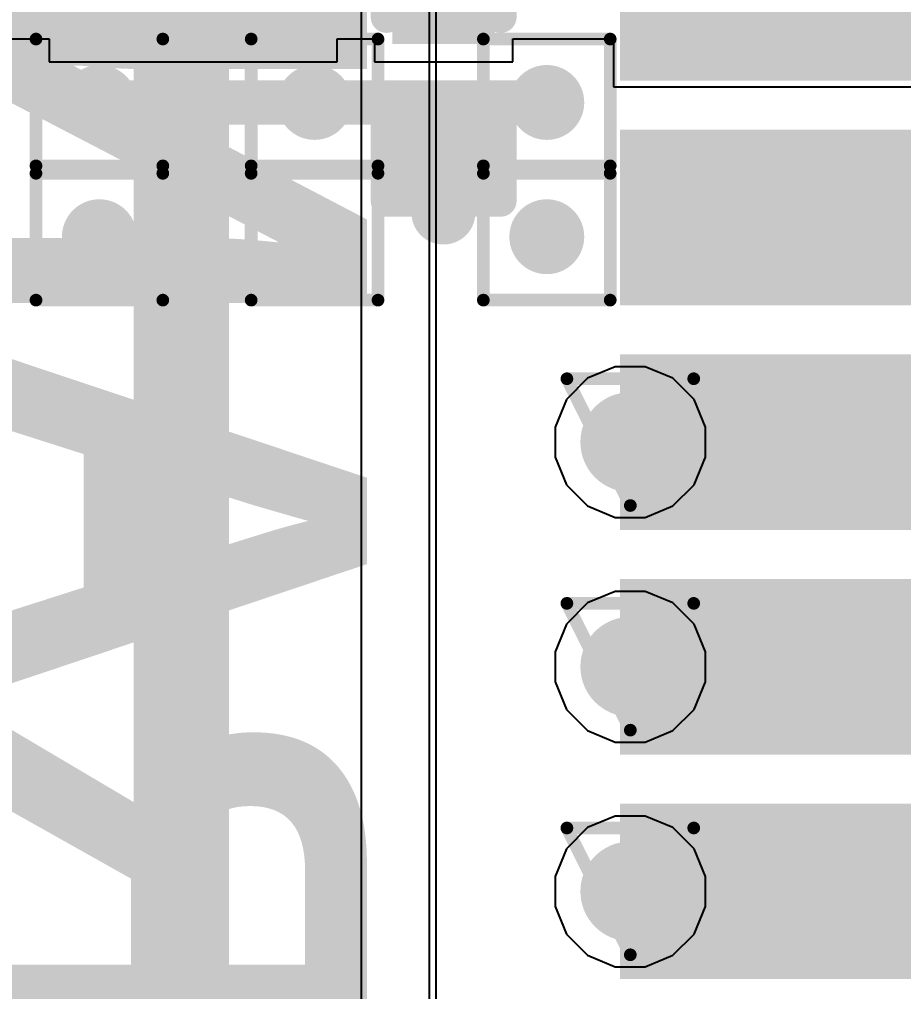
# Model space of a CAD drawing. Header units: inches. Extents: x -6 to 284, y -12 to 154.
# Drawn here: x 16.292 to 19.832, y 12.894 to 16.789 of the extents above; entities that cross this region are included whole.
import ezdxf

# ---------------------------------------------------------------- set-up
doc = ezdxf.new("R2010")
doc.units = ezdxf.units.IN
for name, color, linetype in [('Bottom Layer', 5, 'Continuous'), ('Bottom Overlay', 54, 'Continuous'), ('Drill Drawing', 1, 'Continuous'), ('GND-1', 16, 'Continuous'), ('GND-2', 90, 'Continuous'), ('GND-3', 216, 'Continuous'), ('GND-4', 54, 'Continuous'), ('PWR-1', 156, 'Continuous'), ('PWR-2', 130, 'Continuous'), ('Signal L1', 76, 'Continuous'), ('Signal L2', 6, 'Continuous'), ('Top Layer', 1, 'Continuous'), ('Top Overlay', 2, 'Continuous'), ('Top Paste', 8, 'Continuous'), ('Top Solder', 216, 'Continuous'), ('Via Holes', 16, 'Continuous')]:
    doc.layers.add(name, color=color, linetype=linetype)
doc.styles.add('Bauhaus 93_Bold', font='', dxfattribs={"height": 0.2})
doc.styles.get('Bauhaus 93_Bold').set_extended_font_data('Bauhaus 93', bold=True)

# ---------------------------------------------------------------- blocks, each defined once
blk = doc.blocks.new('AP6275S__125')
at = {"layer": 'Top Layer'}
for points in [[(-7.7475, 3.85), (-6.6225, 3.85), (-6.6225, 3.35), (-7.7475, 3.35)], [(-7.7475, 2.95), (-6.6225, 2.95), (-6.6225, 2.45), (-7.7475, 2.45)], [(-7.7475, 2.05), (-6.6225, 2.05), (-6.6225, 1.55), (-7.7475, 1.55)], [(-7.7475, 1.15), (-6.6225, 1.15), (-6.6225, 0.65), (-7.7475, 0.65)], [(-7.7475, 0.25), (-6.6225, 0.25), (-6.6225, -0.25), (-7.7475, -0.25)]]:
    blk.add_hatch(color=1, dxfattribs=at).paths.add_polyline_path(points)
at = {"layer": 'Top Paste'}
for points in [[(-7.7475, 3.85), (-6.6225, 3.85), (-6.6225, 3.35), (-7.7475, 3.35)], [(-7.7475, 2.95), (-6.6225, 2.95), (-6.6225, 2.45), (-7.7475, 2.45)], [(-7.7475, 2.05), (-6.6225, 2.05), (-6.6225, 1.55), (-7.7475, 1.55)], [(-7.7475, 1.15), (-6.6225, 1.15), (-6.6225, 0.65), (-7.7475, 0.65)], [(-7.7475, 0.25), (-6.6225, 0.25), (-6.6225, -0.25), (-7.7475, -0.25)]]:
    blk.add_hatch(color=8, dxfattribs=at).paths.add_polyline_path(points)
at = {"layer": 'Top Solder'}
for points in [[(-7.8491, 3.9516), (-6.5209, 3.9516), (-6.5209, 3.2484), (-7.8491, 3.2484)], [(-7.8491, 3.0516), (-6.5209, 3.0516), (-6.5209, 2.3484), (-7.8491, 2.3484)], [(-7.8491, 2.1516), (-6.5209, 2.1516), (-6.5209, 1.4484), (-7.8491, 1.4484)], [(-7.8491, 1.2516), (-6.5209, 1.2516), (-6.5209, 0.5484), (-7.8491, 0.5484)], [(-7.8491, 0.3516), (-6.5209, 0.3516), (-6.5209, -0.3516), (-7.8491, -0.3516)]]:
    blk.add_hatch(color=216, dxfattribs=at).paths.add_polyline_path(points)
blk = doc.blocks.new('C___0201_332')
at = {"layer": 'Top Layer'}
for points in [[(-0.45, 0.15), (-0.15, 0.15), (-0.15, -0.15), (-0.45, -0.15)], [(0.15, 0.15), (0.45, 0.15), (0.45, -0.15), (0.15, -0.15)]]:
    blk.add_hatch(color=1, dxfattribs=at).paths.add_polyline_path(points)
at = {"layer": 'Top Paste'}
for points in [[(-0.45, 0.15), (-0.15, 0.15), (-0.15, -0.15), (-0.45, -0.15)], [(0.15, 0.15), (0.45, 0.15), (0.45, -0.15), (0.15, -0.15)]]:
    blk.add_hatch(color=8, dxfattribs=at).paths.add_polyline_path(points)
at = {"layer": 'Top Solder'}
for points in [[(-0.505, 0.205), (-0.095, 0.205), (-0.095, -0.205), (-0.505, -0.205)], [(0.095, 0.205), (0.505, 0.205), (0.505, -0.205), (0.095, -0.205)]]:
    blk.add_hatch(color=216, dxfattribs=at).paths.add_polyline_path(points)
at = {"layer": 'Top Overlay'}
for points in [[(-0.5334, 0.2286, 0.127, 0.127, 0), (-0.5334, -0.2286, 0.127, 0.127, 0)], [(-0.5334, 0.2286, 0.127, 0.127, 0), (-0.2032, 0.2286, 0.127, 0.127, 0)], [(0.2032, 0.2286, 0.127, 0.127, 0), (0.5334, 0.2286, 0.127, 0.127, 0)], [(0.5334, 0.2286, 0.127, 0.127, 0), (0.5334, -0.2286, 0.127, 0.127, 0)], [(-0.5334, -0.2286, 0.127, 0.127, 0), (-0.2032, -0.2286, 0.127, 0.127, 0)], [(0.2032, -0.2286, 0.127, 0.127, 0), (0.5334, -0.2286, 0.127, 0.127, 0)]]:
    blk.add_lwpolyline(points, format="xyseb", dxfattribs=at)
for points in [[(-0.5651, 0.2286, 0.0635, 0.0635, 1), (-0.5016, 0.2286, 0.0635, 0.0635, 1)], [(-0.5651, 0.2286, 0.0635, 0.0635, 1), (-0.5016, 0.2286, 0.0635, 0.0635, 1)], [(-0.2349, 0.2286, 0.0635, 0.0635, 1), (-0.1714, 0.2286, 0.0635, 0.0635, 1)], [(0.1714, 0.2286, 0.0635, 0.0635, 1), (0.2349, 0.2286, 0.0635, 0.0635, 1)], [(0.5016, 0.2286, 0.0635, 0.0635, 1), (0.5651, 0.2286, 0.0635, 0.0635, 1)], [(0.5016, 0.2286, 0.0635, 0.0635, 1), (0.5651, 0.2286, 0.0635, 0.0635, 1)], [(-0.5651, -0.2286, 0.0635, 0.0635, 1), (-0.5016, -0.2286, 0.0635, 0.0635, 1)], [(-0.5651, -0.2286, 0.0635, 0.0635, 1), (-0.5016, -0.2286, 0.0635, 0.0635, 1)], [(-0.2349, -0.2286, 0.0635, 0.0635, 1), (-0.1714, -0.2286, 0.0635, 0.0635, 1)], [(0.1714, -0.2286, 0.0635, 0.0635, 1), (0.2349, -0.2286, 0.0635, 0.0635, 1)], [(0.5016, -0.2286, 0.0635, 0.0635, 1), (0.5651, -0.2286, 0.0635, 0.0635, 1)], [(0.5016, -0.2286, 0.0635, 0.0635, 1), (0.5651, -0.2286, 0.0635, 0.0635, 1)]]:
    blk.add_lwpolyline(points, format="xyseb", close=True, dxfattribs=at)
blk = doc.blocks.new('CAP_0201_489')
at = {"layer": 'Top Layer'}
for points in [[(-0.45, 0.15), (-0.15, 0.15), (-0.15, -0.15), (-0.45, -0.15)], [(0.15, 0.15), (0.45, 0.15), (0.45, -0.15), (0.15, -0.15)]]:
    blk.add_hatch(color=1, dxfattribs=at).paths.add_polyline_path(points)
at = {"layer": 'Top Paste'}
for points in [[(-0.45, 0.15), (-0.15, 0.15), (-0.15, -0.15), (-0.45, -0.15)], [(0.15, 0.15), (0.45, 0.15), (0.45, -0.15), (0.15, -0.15)]]:
    blk.add_hatch(color=8, dxfattribs=at).paths.add_polyline_path(points)
at = {"layer": 'Top Solder'}
for points in [[(-0.505, 0.205), (-0.095, 0.205), (-0.095, -0.205), (-0.505, -0.205)], [(0.095, 0.205), (0.505, 0.205), (0.505, -0.205), (0.095, -0.205)]]:
    blk.add_hatch(color=216, dxfattribs=at).paths.add_polyline_path(points)
at = {"layer": 'Top Overlay'}
for points in [[(-0.5334, 0.2286, 0.127, 0.127, 0), (-0.5334, -0.2286, 0.127, 0.127, 0)], [(-0.2032, 0.2286, 0.127, 0.127, 0), (-0.5334, 0.2286, 0.127, 0.127, 0)], [(0.5334, 0.2286, 0.127, 0.127, 0), (0.2032, 0.2286, 0.127, 0.127, 0)], [(0.5334, 0.2286, 0.127, 0.127, 0), (0.5334, -0.2286, 0.127, 0.127, 0)], [(-0.2032, -0.2286, 0.127, 0.127, 0), (-0.5334, -0.2286, 0.127, 0.127, 0)], [(0.5334, -0.2286, 0.127, 0.127, 0), (0.2032, -0.2286, 0.127, 0.127, 0)]]:
    blk.add_lwpolyline(points, format="xyseb", dxfattribs=at)
for points in [[(-0.5651, 0.2286, 0.0635, 0.0635, 1), (-0.5016, 0.2286, 0.0635, 0.0635, 1)], [(-0.5651, 0.2286, 0.0635, 0.0635, 1), (-0.5016, 0.2286, 0.0635, 0.0635, 1)], [(-0.2349, 0.2286, 0.0635, 0.0635, 1), (-0.1714, 0.2286, 0.0635, 0.0635, 1)], [(0.1714, 0.2286, 0.0635, 0.0635, 1), (0.2349, 0.2286, 0.0635, 0.0635, 1)], [(0.5016, 0.2286, 0.0635, 0.0635, 1), (0.5651, 0.2286, 0.0635, 0.0635, 1)], [(0.5016, 0.2286, 0.0635, 0.0635, 1), (0.5651, 0.2286, 0.0635, 0.0635, 1)], [(-0.5651, -0.2286, 0.0635, 0.0635, 1), (-0.5016, -0.2286, 0.0635, 0.0635, 1)], [(-0.5651, -0.2286, 0.0635, 0.0635, 1), (-0.5016, -0.2286, 0.0635, 0.0635, 1)], [(-0.2349, -0.2286, 0.0635, 0.0635, 1), (-0.1714, -0.2286, 0.0635, 0.0635, 1)], [(0.1714, -0.2286, 0.0635, 0.0635, 1), (0.2349, -0.2286, 0.0635, 0.0635, 1)], [(0.5016, -0.2286, 0.0635, 0.0635, 1), (0.5651, -0.2286, 0.0635, 0.0635, 1)], [(0.5016, -0.2286, 0.0635, 0.0635, 1), (0.5651, -0.2286, 0.0635, 0.0635, 1)]]:
    blk.add_lwpolyline(points, format="xyseb", close=True, dxfattribs=at)

msp = doc.modelspace()

# ---------------------------------------------------------------- hatches: boundary and pattern name
at = {"layer": 'Bottom Layer'}
h = msp.add_hatch(color=5, dxfattribs=at)
edge = h.paths.add_edge_path()
edge.add_arc((18.7381, 15.0951), 0.2, 0, 360)
h = msp.add_hatch(color=5, dxfattribs=at)
edge = h.paths.add_edge_path()
edge.add_arc((18.7381, 14.1951), 0.2, 0, 360)
h = msp.add_hatch(color=5, dxfattribs=at)
edge = h.paths.add_edge_path()
edge.add_arc((18.7381, 13.2951), 0.2, 0, 360)
at = {"layer": 'GND-1'}
h = msp.add_hatch(color=16, dxfattribs=at)
edge = h.paths.add_edge_path()
edge.add_arc((16.6118, 16.456), 0.15, 0, 360)
h = msp.add_hatch(color=16, dxfattribs=at)
edge = h.paths.add_edge_path()
edge.add_arc((17.4736, 16.456), 0.15, 0, 360)
h = msp.add_hatch(color=16, dxfattribs=at)
edge = h.paths.add_edge_path()
edge.add_arc((18.4036, 16.456), 0.15, 0, 360)
h = msp.add_hatch(color=16, dxfattribs=at)
edge = h.paths.add_edge_path()
edge.add_arc((16.6118, 15.918), 0.15, 0, 360)
h = msp.add_hatch(color=16, dxfattribs=at)
edge = h.paths.add_edge_path()
edge.add_arc((17.4736, 15.918), 0.15, 0, 360)
h = msp.add_hatch(color=16, dxfattribs=at)
edge = h.paths.add_edge_path()
edge.add_arc((18.4036, 15.918), 0.15, 0, 360)
h = msp.add_hatch(color=16, dxfattribs=at)
edge = h.paths.add_edge_path()
edge.add_arc((18.7381, 15.0951), 0.2, 0, 360)
h = msp.add_hatch(color=16, dxfattribs=at)
edge = h.paths.add_edge_path()
edge.add_arc((18.7381, 14.1951), 0.2, 0, 360)
h = msp.add_hatch(color=16, dxfattribs=at)
edge = h.paths.add_edge_path()
edge.add_arc((18.7381, 13.2951), 0.2, 0, 360)
at = {"layer": 'GND-2'}
h = msp.add_hatch(color=90, dxfattribs=at)
edge = h.paths.add_edge_path()
edge.add_arc((18.7381, 15.0951), 0.2, 0, 360)
h = msp.add_hatch(color=90, dxfattribs=at)
edge = h.paths.add_edge_path()
edge.add_arc((18.7381, 14.1951), 0.2, 0, 360)
h = msp.add_hatch(color=90, dxfattribs=at)
edge = h.paths.add_edge_path()
edge.add_arc((18.7381, 13.2951), 0.2, 0, 360)
at = {"layer": 'GND-3'}
h = msp.add_hatch(color=216, dxfattribs=at)
edge = h.paths.add_edge_path()
edge.add_arc((18.7381, 15.0951), 0.2, 0, 360)
h = msp.add_hatch(color=216, dxfattribs=at)
edge = h.paths.add_edge_path()
edge.add_arc((18.7381, 14.1951), 0.2, 0, 360)
h = msp.add_hatch(color=216, dxfattribs=at)
edge = h.paths.add_edge_path()
edge.add_arc((18.7381, 13.2951), 0.2, 0, 360)
at = {"layer": 'GND-4'}
h = msp.add_hatch(color=54, dxfattribs=at)
edge = h.paths.add_edge_path()
edge.add_arc((18.7381, 15.0951), 0.2, 0, 360)
h = msp.add_hatch(color=54, dxfattribs=at)
edge = h.paths.add_edge_path()
edge.add_arc((18.7381, 14.1951), 0.2, 0, 360)
h = msp.add_hatch(color=54, dxfattribs=at)
edge = h.paths.add_edge_path()
edge.add_arc((18.7381, 13.2951), 0.2, 0, 360)
at = {"layer": 'PWR-1'}
h = msp.add_hatch(color=156, dxfattribs=at)
edge = h.paths.add_edge_path()
edge.add_arc((18.7381, 15.0951), 0.2, 0, 360)
h = msp.add_hatch(color=156, dxfattribs=at)
edge = h.paths.add_edge_path()
edge.add_arc((18.7381, 14.1951), 0.2, 0, 360)
h = msp.add_hatch(color=156, dxfattribs=at)
edge = h.paths.add_edge_path()
edge.add_arc((18.7381, 13.2951), 0.2, 0, 360)
at = {"layer": 'PWR-2'}
h = msp.add_hatch(color=130, dxfattribs=at)
edge = h.paths.add_edge_path()
edge.add_arc((18.7381, 15.0951), 0.2, 0, 360)
h = msp.add_hatch(color=130, dxfattribs=at)
edge = h.paths.add_edge_path()
edge.add_arc((18.7381, 14.1951), 0.2, 0, 360)
h = msp.add_hatch(color=130, dxfattribs=at)
edge = h.paths.add_edge_path()
edge.add_arc((18.7381, 13.2951), 0.2, 0, 360)
at = {"layer": 'Signal L1'}
h = msp.add_hatch(color=76, dxfattribs=at)
edge = h.paths.add_edge_path()
edge.add_arc((16.6118, 16.456), 0.15, 0, 360)
h = msp.add_hatch(color=76, dxfattribs=at)
edge = h.paths.add_edge_path()
edge.add_arc((17.4736, 16.456), 0.15, 0, 360)
h = msp.add_hatch(color=76, dxfattribs=at)
edge = h.paths.add_edge_path()
edge.add_arc((18.4036, 16.456), 0.15, 0, 360)
h = msp.add_hatch(color=76, dxfattribs=at)
edge = h.paths.add_edge_path()
edge.add_arc((16.6118, 15.918), 0.15, 0, 360)
h = msp.add_hatch(color=76, dxfattribs=at)
edge = h.paths.add_edge_path()
edge.add_arc((17.4736, 15.918), 0.15, 0, 360)
h = msp.add_hatch(color=76, dxfattribs=at)
edge = h.paths.add_edge_path()
edge.add_arc((18.4036, 15.918), 0.15, 0, 360)
h = msp.add_hatch(color=76, dxfattribs=at)
edge = h.paths.add_edge_path()
edge.add_arc((18.7381, 15.0951), 0.2, 0, 360)
h = msp.add_hatch(color=76, dxfattribs=at)
edge = h.paths.add_edge_path()
edge.add_arc((18.7381, 14.1951), 0.2, 0, 360)
h = msp.add_hatch(color=76, dxfattribs=at)
edge = h.paths.add_edge_path()
edge.add_arc((18.7381, 13.2951), 0.2, 0, 360)
at = {"layer": 'Signal L2'}
h = msp.add_hatch(color=6, dxfattribs=at)
edge = h.paths.add_edge_path()
edge.add_arc((18.7381, 15.0951), 0.2, 0, 360)
h = msp.add_hatch(color=6, dxfattribs=at)
edge = h.paths.add_edge_path()
edge.add_arc((18.7381, 14.1951), 0.2, 0, 360)
h = msp.add_hatch(color=6, dxfattribs=at)
edge = h.paths.add_edge_path()
edge.add_arc((18.7381, 13.2951), 0.2, 0, 360)
at = {"layer": 'Top Layer'}
h = msp.add_hatch(color=1, dxfattribs=at)
edge = h.paths.add_edge_path()
edge.add_arc((16.6118, 16.456), 0.15, 0, 360)
h = msp.add_hatch(color=1, dxfattribs=at)
edge = h.paths.add_edge_path()
edge.add_arc((17.4736, 16.456), 0.15, 0, 360)
h = msp.add_hatch(color=1, dxfattribs=at)
edge = h.paths.add_edge_path()
edge.add_arc((18.4036, 16.456), 0.15, 0, 360)
h = msp.add_hatch(color=1, dxfattribs=at)
edge = h.paths.add_edge_path()
edge.add_arc((16.6118, 15.918), 0.15, 0, 360)
h = msp.add_hatch(color=1, dxfattribs=at)
edge = h.paths.add_edge_path()
edge.add_arc((17.4736, 15.918), 0.15, 0, 360)
h = msp.add_hatch(color=1, dxfattribs=at)
edge = h.paths.add_edge_path()
edge.add_arc((18.4036, 15.918), 0.15, 0, 360)
h = msp.add_hatch(color=1, dxfattribs=at)
edge = h.paths.add_edge_path()
edge.add_arc((18.7381, 15.0951), 0.2, 0, 360)
h = msp.add_hatch(color=1, dxfattribs=at)
edge = h.paths.add_edge_path()
edge.add_arc((18.7381, 14.1951), 0.2, 0, 360)
h = msp.add_hatch(color=1, dxfattribs=at)
edge = h.paths.add_edge_path()
edge.add_arc((18.7381, 13.2951), 0.2, 0, 360)
at = {"layer": 'Via Holes'}
h = msp.add_hatch(color=7, dxfattribs=at)
edge = h.paths.add_edge_path()
edge.add_arc((16.6118, 16.456), 0.075, 0, 360)
h = msp.add_hatch(color=7, dxfattribs=at)
edge = h.paths.add_edge_path()
edge.add_arc((17.4736, 16.456), 0.075, 0, 360)
h = msp.add_hatch(color=7, dxfattribs=at)
edge = h.paths.add_edge_path()
edge.add_arc((18.4036, 16.456), 0.075, 0, 360)
h = msp.add_hatch(color=7, dxfattribs=at)
edge = h.paths.add_edge_path()
edge.add_arc((16.6118, 15.918), 0.075, 0, 360)
h = msp.add_hatch(color=7, dxfattribs=at)
edge = h.paths.add_edge_path()
edge.add_arc((17.4736, 15.918), 0.075, 0, 360)
h = msp.add_hatch(color=7, dxfattribs=at)
edge = h.paths.add_edge_path()
edge.add_arc((18.4036, 15.918), 0.075, 0, 360)
h = msp.add_hatch(color=7, dxfattribs=at)
edge = h.paths.add_edge_path()
edge.add_arc((18.7381, 15.0951), 0.1, 0, 360)
h = msp.add_hatch(color=7, dxfattribs=at)
edge = h.paths.add_edge_path()
edge.add_arc((18.7381, 14.1951), 0.1, 0, 360)
h = msp.add_hatch(color=7, dxfattribs=at)
edge = h.paths.add_edge_path()
edge.add_arc((18.7381, 13.2951), 0.1, 0, 360)

# ---------------------------------------------------------------- linework, layer by layer
at = {"layer": 'Drill Drawing'}
for points in [[(16.3578, 16.71, 0.0508, 0.0508, 0), (16.8658, 16.71, 0.0508, 0.0508, 0)], [(16.3578, 16.202, 0.0508, 0.0508, 0), (16.3578, 16.71, 0.0508, 0.0508, 0)], [(16.8658, 16.202, 0.0508, 0.0508, 0), (16.8658, 16.71, 0.0508, 0.0508, 0)], [(17.2196, 16.71, 0.0508, 0.0508, 0), (17.7276, 16.71, 0.0508, 0.0508, 0)], [(17.2196, 16.202, 0.0508, 0.0508, 0), (17.2196, 16.71, 0.0508, 0.0508, 0)], [(17.7276, 16.202, 0.0508, 0.0508, 0), (17.7276, 16.71, 0.0508, 0.0508, 0)], [(18.1496, 16.71, 0.0508, 0.0508, 0), (18.6576, 16.71, 0.0508, 0.0508, 0)], [(18.1496, 16.202, 0.0508, 0.0508, 0), (18.1496, 16.71, 0.0508, 0.0508, 0)], [(18.6576, 16.202, 0.0508, 0.0508, 0), (18.6576, 16.71, 0.0508, 0.0508, 0)], [(16.3578, 16.202, 0.0508, 0.0508, 0), (16.8658, 16.202, 0.0508, 0.0508, 0)], [(17.2196, 16.202, 0.0508, 0.0508, 0), (17.7276, 16.202, 0.0508, 0.0508, 0)], [(18.1496, 16.202, 0.0508, 0.0508, 0), (18.6576, 16.202, 0.0508, 0.0508, 0)], [(16.3578, 16.172, 0.0508, 0.0508, 0), (16.8658, 16.172, 0.0508, 0.0508, 0)], [(16.3578, 15.664, 0.0508, 0.0508, 0), (16.3578, 16.172, 0.0508, 0.0508, 0)], [(16.8658, 15.664, 0.0508, 0.0508, 0), (16.8658, 16.172, 0.0508, 0.0508, 0)], [(17.2196, 16.172, 0.0508, 0.0508, 0), (17.7276, 16.172, 0.0508, 0.0508, 0)], [(17.2196, 15.664, 0.0508, 0.0508, 0), (17.2196, 16.172, 0.0508, 0.0508, 0)], [(17.7276, 15.664, 0.0508, 0.0508, 0), (17.7276, 16.172, 0.0508, 0.0508, 0)], [(18.1496, 16.172, 0.0508, 0.0508, 0), (18.6576, 16.172, 0.0508, 0.0508, 0)], [(18.1496, 15.664, 0.0508, 0.0508, 0), (18.1496, 16.172, 0.0508, 0.0508, 0)], [(18.6576, 15.664, 0.0508, 0.0508, 0), (18.6576, 16.172, 0.0508, 0.0508, 0)], [(16.3578, 15.664, 0.0508, 0.0508, 0), (16.8658, 15.664, 0.0508, 0.0508, 0)], [(17.2196, 15.664, 0.0508, 0.0508, 0), (17.7276, 15.664, 0.0508, 0.0508, 0)], [(18.1496, 15.664, 0.0508, 0.0508, 0), (18.6576, 15.664, 0.0508, 0.0508, 0)], [(18.4841, 15.3491, 0.0508, 0.0508, 0), (18.9921, 15.3491, 0.0508, 0.0508, 0)], [(18.4841, 15.3491, 0.0508, 0.0508, 0), (18.7381, 14.8411, 0.0508, 0.0508, 0)], [(18.7381, 14.8411, 0.0508, 0.0508, 0), (18.9921, 15.3491, 0.0508, 0.0508, 0)], [(18.4841, 14.4491, 0.0508, 0.0508, 0), (18.9921, 14.4491, 0.0508, 0.0508, 0)], [(18.4841, 14.4491, 0.0508, 0.0508, 0), (18.7381, 13.9411, 0.0508, 0.0508, 0)], [(18.7381, 13.9411, 0.0508, 0.0508, 0), (18.9921, 14.4491, 0.0508, 0.0508, 0)], [(18.4841, 13.5491, 0.0508, 0.0508, 0), (18.9921, 13.5491, 0.0508, 0.0508, 0)], [(18.4841, 13.5491, 0.0508, 0.0508, 0), (18.7381, 13.0411, 0.0508, 0.0508, 0)], [(18.7381, 13.0411, 0.0508, 0.0508, 0), (18.9921, 13.5491, 0.0508, 0.0508, 0)]]:
    msp.add_lwpolyline(points, format="xyseb", dxfattribs=at)
for points in [[(16.3451, 16.71, 0.0254, 0.0254, 1), (16.3705, 16.71, 0.0254, 0.0254, 1)], [(16.3451, 16.71, 0.0254, 0.0254, 1), (16.3705, 16.71, 0.0254, 0.0254, 1)], [(16.8531, 16.71, 0.0254, 0.0254, 1), (16.8785, 16.71, 0.0254, 0.0254, 1)], [(16.8531, 16.71, 0.0254, 0.0254, 1), (16.8785, 16.71, 0.0254, 0.0254, 1)], [(17.2069, 16.71, 0.0254, 0.0254, 1), (17.2323, 16.71, 0.0254, 0.0254, 1)], [(17.2069, 16.71, 0.0254, 0.0254, 1), (17.2323, 16.71, 0.0254, 0.0254, 1)], [(17.7149, 16.71, 0.0254, 0.0254, 1), (17.7403, 16.71, 0.0254, 0.0254, 1)], [(17.7149, 16.71, 0.0254, 0.0254, 1), (17.7403, 16.71, 0.0254, 0.0254, 1)], [(18.1369, 16.71, 0.0254, 0.0254, 1), (18.1623, 16.71, 0.0254, 0.0254, 1)], [(18.1369, 16.71, 0.0254, 0.0254, 1), (18.1623, 16.71, 0.0254, 0.0254, 1)], [(18.6449, 16.71, 0.0254, 0.0254, 1), (18.6703, 16.71, 0.0254, 0.0254, 1)], [(18.6449, 16.71, 0.0254, 0.0254, 1), (18.6703, 16.71, 0.0254, 0.0254, 1)], [(16.3451, 16.202, 0.0254, 0.0254, 1), (16.3705, 16.202, 0.0254, 0.0254, 1)], [(16.3451, 16.202, 0.0254, 0.0254, 1), (16.3705, 16.202, 0.0254, 0.0254, 1)], [(16.8531, 16.202, 0.0254, 0.0254, 1), (16.8785, 16.202, 0.0254, 0.0254, 1)], [(16.8531, 16.202, 0.0254, 0.0254, 1), (16.8785, 16.202, 0.0254, 0.0254, 1)], [(17.2069, 16.202, 0.0254, 0.0254, 1), (17.2323, 16.202, 0.0254, 0.0254, 1)], [(17.2069, 16.202, 0.0254, 0.0254, 1), (17.2323, 16.202, 0.0254, 0.0254, 1)], [(17.7149, 16.202, 0.0254, 0.0254, 1), (17.7403, 16.202, 0.0254, 0.0254, 1)], [(17.7149, 16.202, 0.0254, 0.0254, 1), (17.7403, 16.202, 0.0254, 0.0254, 1)], [(18.1369, 16.202, 0.0254, 0.0254, 1), (18.1623, 16.202, 0.0254, 0.0254, 1)], [(18.1369, 16.202, 0.0254, 0.0254, 1), (18.1623, 16.202, 0.0254, 0.0254, 1)], [(18.6449, 16.202, 0.0254, 0.0254, 1), (18.6703, 16.202, 0.0254, 0.0254, 1)], [(18.6449, 16.202, 0.0254, 0.0254, 1), (18.6703, 16.202, 0.0254, 0.0254, 1)], [(16.3451, 16.172, 0.0254, 0.0254, 1), (16.3705, 16.172, 0.0254, 0.0254, 1)], [(16.3451, 16.172, 0.0254, 0.0254, 1), (16.3705, 16.172, 0.0254, 0.0254, 1)], [(16.8531, 16.172, 0.0254, 0.0254, 1), (16.8785, 16.172, 0.0254, 0.0254, 1)], [(16.8531, 16.172, 0.0254, 0.0254, 1), (16.8785, 16.172, 0.0254, 0.0254, 1)], [(17.2069, 16.172, 0.0254, 0.0254, 1), (17.2323, 16.172, 0.0254, 0.0254, 1)], [(17.2069, 16.172, 0.0254, 0.0254, 1), (17.2323, 16.172, 0.0254, 0.0254, 1)], [(17.7149, 16.172, 0.0254, 0.0254, 1), (17.7403, 16.172, 0.0254, 0.0254, 1)], [(17.7149, 16.172, 0.0254, 0.0254, 1), (17.7403, 16.172, 0.0254, 0.0254, 1)], [(18.1369, 16.172, 0.0254, 0.0254, 1), (18.1623, 16.172, 0.0254, 0.0254, 1)], [(18.1369, 16.172, 0.0254, 0.0254, 1), (18.1623, 16.172, 0.0254, 0.0254, 1)], [(18.6449, 16.172, 0.0254, 0.0254, 1), (18.6703, 16.172, 0.0254, 0.0254, 1)], [(18.6449, 16.172, 0.0254, 0.0254, 1), (18.6703, 16.172, 0.0254, 0.0254, 1)], [(16.3451, 15.664, 0.0254, 0.0254, 1), (16.3705, 15.664, 0.0254, 0.0254, 1)], [(16.3451, 15.664, 0.0254, 0.0254, 1), (16.3705, 15.664, 0.0254, 0.0254, 1)], [(16.8531, 15.664, 0.0254, 0.0254, 1), (16.8785, 15.664, 0.0254, 0.0254, 1)], [(16.8531, 15.664, 0.0254, 0.0254, 1), (16.8785, 15.664, 0.0254, 0.0254, 1)], [(17.2069, 15.664, 0.0254, 0.0254, 1), (17.2323, 15.664, 0.0254, 0.0254, 1)], [(17.2069, 15.664, 0.0254, 0.0254, 1), (17.2323, 15.664, 0.0254, 0.0254, 1)], [(17.7149, 15.664, 0.0254, 0.0254, 1), (17.7403, 15.664, 0.0254, 0.0254, 1)], [(17.7149, 15.664, 0.0254, 0.0254, 1), (17.7403, 15.664, 0.0254, 0.0254, 1)], [(18.1369, 15.664, 0.0254, 0.0254, 1), (18.1623, 15.664, 0.0254, 0.0254, 1)], [(18.1369, 15.664, 0.0254, 0.0254, 1), (18.1623, 15.664, 0.0254, 0.0254, 1)], [(18.6449, 15.664, 0.0254, 0.0254, 1), (18.6703, 15.664, 0.0254, 0.0254, 1)], [(18.6449, 15.664, 0.0254, 0.0254, 1), (18.6703, 15.664, 0.0254, 0.0254, 1)], [(18.4714, 15.3491, 0.0254, 0.0254, 1), (18.4968, 15.3491, 0.0254, 0.0254, 1)], [(18.4714, 15.3491, 0.0254, 0.0254, 1), (18.4968, 15.3491, 0.0254, 0.0254, 1)], [(18.9794, 15.3491, 0.0254, 0.0254, 1), (19.0048, 15.3491, 0.0254, 0.0254, 1)], [(18.9794, 15.3491, 0.0254, 0.0254, 1), (19.0048, 15.3491, 0.0254, 0.0254, 1)], [(18.7254, 14.8411, 0.0254, 0.0254, 1), (18.7508, 14.8411, 0.0254, 0.0254, 1)], [(18.7254, 14.8411, 0.0254, 0.0254, 1), (18.7508, 14.8411, 0.0254, 0.0254, 1)], [(18.4714, 14.4491, 0.0254, 0.0254, 1), (18.4968, 14.4491, 0.0254, 0.0254, 1)], [(18.4714, 14.4491, 0.0254, 0.0254, 1), (18.4968, 14.4491, 0.0254, 0.0254, 1)], [(18.9794, 14.4491, 0.0254, 0.0254, 1), (19.0048, 14.4491, 0.0254, 0.0254, 1)], [(18.9794, 14.4491, 0.0254, 0.0254, 1), (19.0048, 14.4491, 0.0254, 0.0254, 1)], [(18.7254, 13.9411, 0.0254, 0.0254, 1), (18.7508, 13.9411, 0.0254, 0.0254, 1)], [(18.7254, 13.9411, 0.0254, 0.0254, 1), (18.7508, 13.9411, 0.0254, 0.0254, 1)], [(18.4714, 13.5491, 0.0254, 0.0254, 1), (18.4968, 13.5491, 0.0254, 0.0254, 1)], [(18.4714, 13.5491, 0.0254, 0.0254, 1), (18.4968, 13.5491, 0.0254, 0.0254, 1)], [(18.9794, 13.5491, 0.0254, 0.0254, 1), (19.0048, 13.5491, 0.0254, 0.0254, 1)], [(18.9794, 13.5491, 0.0254, 0.0254, 1), (19.0048, 13.5491, 0.0254, 0.0254, 1)], [(18.7254, 13.0411, 0.0254, 0.0254, 1), (18.7508, 13.0411, 0.0254, 0.0254, 1)], [(18.7254, 13.0411, 0.0254, 0.0254, 1), (18.7508, 13.0411, 0.0254, 0.0254, 1)]]:
    msp.add_lwpolyline(points, format="xyseb", close=True, dxfattribs=at)
at = {"layer": 'PWR-1'}
for p, q in [((17.6603, 20.1009), (17.6603, -1.8304)), ((17.9612, 5.4718), (17.9612, 20.1009)), ((18.6781, 15.3967), (18.5673, 15.3508)), ((18.7981, 15.3967), (18.6781, 15.3967)), ((18.909, 15.3508), (18.7981, 15.3967)), ((18.5673, 15.3508), (18.4825, 15.2659)), ((18.9938, 15.2659), (18.909, 15.3508)), ((18.4825, 15.2659), (18.4365, 15.1551)), ((19.0397, 15.1551), (18.9938, 15.2659)), ((18.4365, 15.1551), (18.4365, 15.0351)), ((19.0397, 15.0351), (19.0397, 15.1551)), ((18.4365, 15.0351), (18.4825, 14.9242)), ((18.9938, 14.9242), (19.0397, 15.0351)), ((18.4825, 14.9242), (18.5673, 14.8394)), ((18.909, 14.8394), (18.9938, 14.9242)), ((18.5673, 14.8394), (18.6781, 14.7935)), ((18.7981, 14.7935), (18.909, 14.8394)), ((18.6781, 14.7935), (18.7981, 14.7935)), ((18.6781, 14.4967), (18.5673, 14.4508)), ((18.7981, 14.4967), (18.6781, 14.4967)), ((18.909, 14.4508), (18.7981, 14.4967)), ((18.5673, 14.4508), (18.4825, 14.3659)), ((18.9938, 14.3659), (18.909, 14.4508)), ((18.4825, 14.3659), (18.4365, 14.2551)), ((19.0397, 14.2551), (18.9938, 14.3659)), ((18.4365, 14.2551), (18.4365, 14.1351)), ((19.0397, 14.1351), (19.0397, 14.2551)), ((18.4365, 14.1351), (18.4825, 14.0242)), ((18.9938, 14.0242), (19.0397, 14.1351)), ((18.4825, 14.0242), (18.5673, 13.9394)), ((18.909, 13.9394), (18.9938, 14.0242)), ((18.5673, 13.9394), (18.6781, 13.8935)), ((18.7981, 13.8935), (18.909, 13.9394)), ((18.6781, 13.8935), (18.7981, 13.8935)), ((18.6781, 13.5967), (18.5673, 13.5508)), ((18.7981, 13.5967), (18.6781, 13.5967)), ((18.909, 13.5508), (18.7981, 13.5967)), ((18.5673, 13.5508), (18.4825, 13.4659)), ((18.9938, 13.4659), (18.909, 13.5508)), ((18.4825, 13.4659), (18.4365, 13.3551)), ((19.0397, 13.3551), (18.9938, 13.4659)), ((18.4365, 13.3551), (18.4365, 13.2351)), ((19.0397, 13.2351), (19.0397, 13.3551)), ((18.4365, 13.2351), (18.4825, 13.1242)), ((18.9938, 13.1242), (19.0397, 13.2351)), ((18.4825, 13.1242), (18.5673, 13.0394)), ((18.909, 13.0394), (18.9938, 13.1242)), ((18.5673, 13.0394), (18.6781, 12.9935)), ((18.7981, 12.9935), (18.909, 13.0394)), ((18.6781, 12.9935), (18.7981, 12.9935))]:
    msp.add_line(p, q, dxfattribs=at)
at = {"layer": 'PWR-2'}
for p, q in [((17.6603, 20.1009), (17.6603, -1.7575)), ((17.934, 5.4236), (17.934, 20.1009)), ((18.6781, 15.3967), (18.5673, 15.3508)), ((18.7981, 15.3967), (18.6781, 15.3967)), ((18.909, 15.3508), (18.7981, 15.3967)), ((18.5673, 15.3508), (18.4825, 15.2659)), ((18.9938, 15.2659), (18.909, 15.3508)), ((18.4825, 15.2659), (18.4365, 15.1551)), ((19.0397, 15.1551), (18.9938, 15.2659)), ((18.4365, 15.1551), (18.4365, 15.0351)), ((19.0397, 15.0351), (19.0397, 15.1551)), ((18.4365, 15.0351), (18.4825, 14.9242)), ((18.9938, 14.9242), (19.0397, 15.0351)), ((18.4825, 14.9242), (18.5673, 14.8394)), ((18.909, 14.8394), (18.9938, 14.9242)), ((18.5673, 14.8394), (18.6781, 14.7935)), ((18.7981, 14.7935), (18.909, 14.8394)), ((18.6781, 14.7935), (18.7981, 14.7935)), ((18.6781, 14.4967), (18.5673, 14.4508)), ((18.7981, 14.4967), (18.6781, 14.4967)), ((18.909, 14.4508), (18.7981, 14.4967)), ((18.5673, 14.4508), (18.4825, 14.3659)), ((18.9938, 14.3659), (18.909, 14.4508)), ((18.4825, 14.3659), (18.4365, 14.2551)), ((19.0397, 14.2551), (18.9938, 14.3659)), ((18.4365, 14.2551), (18.4365, 14.1351)), ((19.0397, 14.1351), (19.0397, 14.2551)), ((18.4365, 14.1351), (18.4825, 14.0242)), ((18.9938, 14.0242), (19.0397, 14.1351)), ((18.4825, 14.0242), (18.5673, 13.9394)), ((18.909, 13.9394), (18.9938, 14.0242)), ((18.5673, 13.9394), (18.6781, 13.8935)), ((18.7981, 13.8935), (18.909, 13.9394)), ((18.6781, 13.8935), (18.7981, 13.8935)), ((18.6781, 13.5967), (18.5673, 13.5508)), ((18.7981, 13.5967), (18.6781, 13.5967)), ((18.909, 13.5508), (18.7981, 13.5967)), ((18.5673, 13.5508), (18.4825, 13.4659)), ((18.9938, 13.4659), (18.909, 13.5508)), ((18.4825, 13.4659), (18.4365, 13.3551)), ((19.0397, 13.3551), (18.9938, 13.4659)), ((18.4365, 13.3551), (18.4365, 13.2351)), ((19.0397, 13.2351), (19.0397, 13.3551)), ((18.4365, 13.2351), (18.4825, 13.1242)), ((18.9938, 13.1242), (19.0397, 13.2351)), ((18.4825, 13.1242), (18.5673, 13.0394)), ((18.909, 13.0394), (18.9938, 13.1242)), ((18.5673, 13.0394), (18.6781, 12.9935)), ((18.7981, 12.9935), (18.909, 13.0394)), ((18.6781, 12.9935), (18.7981, 12.9935))]:
    msp.add_line(p, q, dxfattribs=at)
at = {"layer": 'Signal L2'}
msp.add_lwpolyline([(16.94, 6.8732, 0.381, 0.381, 0), (16.94, 18.9256, 0.381, 0.381, 0)], format="xyseb", dxfattribs=at)
at = {"layer": 'Top Layer'}
for p, q in [((16.2357, 16.7112), (16.4103, 16.7112)), ((16.4103, 16.7112), (16.4103, 16.6181)), ((17.5643, 16.6181), (17.5643, 16.7112)), ((17.5643, 16.7112), (17.7135, 16.7112)), ((17.7135, 16.7112), (17.7135, 16.6181)), ((18.2675, 16.6181), (18.2675, 16.7112)), ((18.2675, 16.7112), (18.6709, 16.7112)), ((18.6709, 16.7112), (18.6709, 16.5181)), ((16.4103, 16.6181), (16.9873, 16.6181)), ((16.9873, 16.6181), (17.0532, 16.6181)), ((17.0532, 16.6181), (17.5643, 16.6181)), ((17.7135, 16.6181), (18.2675, 16.6181)), ((18.6709, 16.5181), (20.0499, 16.5181))]:
    msp.add_line(p, q, dxfattribs=at)
for points in [[(16.6118, 16.456, 0.1778, 0.1778, 0), (17.4736, 16.456, 0.1778, 0.1778, 0)], [(17.4736, 16.456, 0.1778, 0.1778, 0), (18.4036, 16.456, 0.1778, 0.1778, 0)], [(17.9905, 16.0139, 0.254, 0.254, 0), (17.9905, 16.2951, 0.254, 0.254, 0)], [(17.9886, 16.0139, 0.254, 0.254, 0), (17.9905, 16.0139, 0.254, 0.254, 0)]]:
    msp.add_lwpolyline(points, format="xyseb", dxfattribs=at)
for points in [[(16.5673, 16.456, 0.0889, 0.0889, 1), (16.6562, 16.456, 0.0889, 0.0889, 1)], [(17.4291, 16.456, 0.0889, 0.0889, 1), (17.518, 16.456, 0.0889, 0.0889, 1)], [(17.4291, 16.456, 0.0889, 0.0889, 1), (17.518, 16.456, 0.0889, 0.0889, 1)], [(18.3592, 16.456, 0.0889, 0.0889, 1), (18.4481, 16.456, 0.0889, 0.0889, 1)], [(17.927, 16.2951, 0.127, 0.127, 1), (18.054, 16.2951, 0.127, 0.127, 1)], [(17.9251, 16.0139, 0.127, 0.127, 1), (18.0521, 16.0139, 0.127, 0.127, 1)], [(17.927, 16.0139, 0.127, 0.127, 1), (18.054, 16.0139, 0.127, 0.127, 1)], [(17.927, 16.0139, 0.127, 0.127, 1), (18.054, 16.0139, 0.127, 0.127, 1)]]:
    msp.add_lwpolyline(points, format="xyseb", close=True, dxfattribs=at)

# ---------------------------------------------------------------- block references
msp.add_blockref('AP6275S__125', (26.5454, 13.2951))
for name, p, rotation in [('CAP_0201_489', (16.9873, 16.8951), 180), ('C___0201_332', (17.9905, 16.5951), 90)]:
    msp.add_blockref(name, p, dxfattribs=dict(rotation=rotation))

# ---------------------------------------------------------------- texts
at = {"layer": 'Bottom Overlay', "style": 'Bauhaus 93_Bold', "text_generation_flag": 2}
msp.add_text('TRANSMITTER', height=1.524, rotation=270, dxfattribs=at).set_placement((16.1592, 11.3274))

doc.saveas('drawing.dxf')
